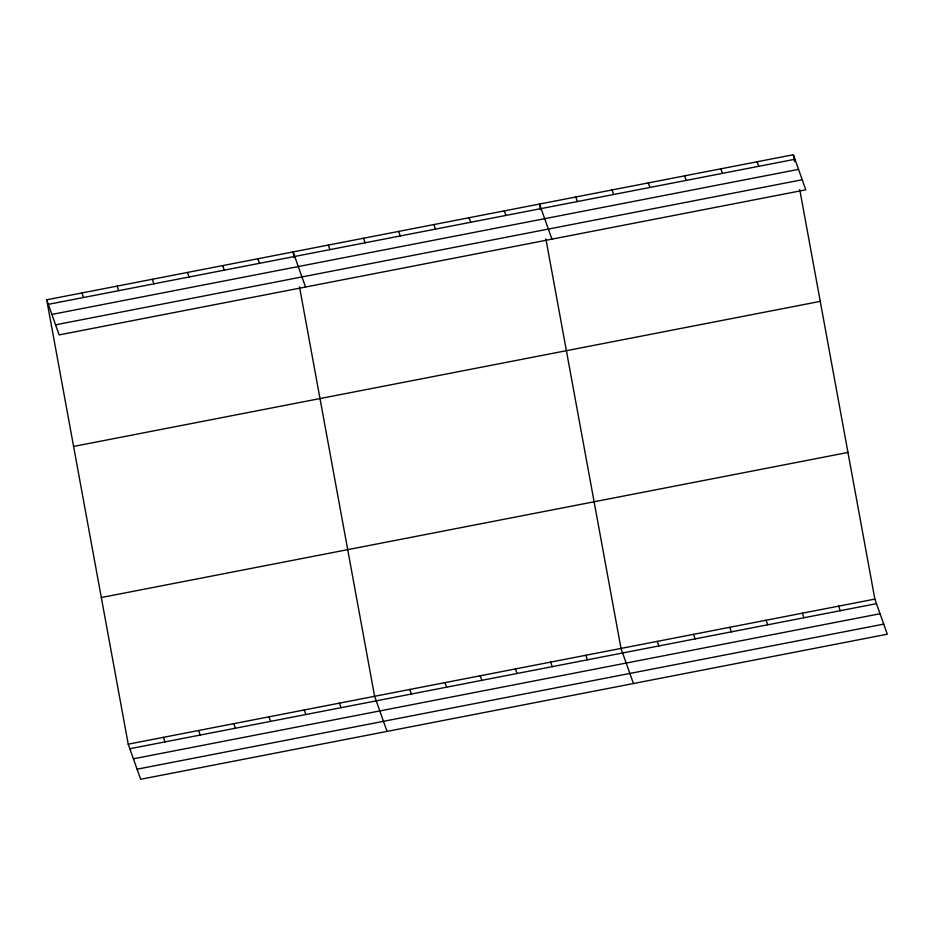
<?xml version="1.0" encoding="UTF-8"?>
<svg xmlns="http://www.w3.org/2000/svg" width="934" height="934" viewBox="0 0 934 934"><rect width="100%" height="100%" fill="white"/><g stroke="black" fill="none" stroke-linecap="round" stroke-linejoin="round"><path stroke-width="1.4" d="M46.7 299.791L793.351 154.729L805.785 189.824L59.134 334.897L46.7 299.791L128.215 744.176L140.649 779.271L887.3 634.209L874.866 599.103L799.761 189.637M48.311 304.344L794.962 159.27M51.884 314.431L798.535 169.358M55.561 324.822L802.213 179.748M73.599 446.44L820.25 301.367M101.316 597.527L847.967 452.453M128.215 744.176L874.866 599.103M129.826 748.729L876.477 603.656M133.399 758.805L880.05 613.731M137.076 769.196L883.727 624.122M757.089 161.769L758.7 166.322M720.826 168.82L722.437 173.362M838.604 606.143L840.215 610.696M684.552 175.861L686.163 180.414M802.341 613.194L803.952 617.748M648.289 182.912L649.901 187.465M766.067 620.234L767.678 624.788M612.027 189.952L613.638 194.505M729.804 627.286L731.415 631.839M575.753 197.004L577.364 201.557M693.542 634.338L695.153 638.879M551.924 239.151L539.49 204.044L540.517 209.636M657.267 641.378L658.89 645.931M504.29 210.886L505.901 215.439M469.09 217.727L470.701 222.28M633.439 683.525L621.005 648.429L545.9 238.964M433.89 224.569L435.501 229.122M585.805 655.259L587.416 659.813M398.69 231.41L400.301 235.952M550.605 662.101L552.216 666.654M363.489 238.24L365.101 242.793M515.405 668.942L517.016 673.496M328.289 245.082L329.912 249.635M480.204 675.784L481.816 680.337M305.523 287.03L293.101 251.923L294.117 257.504M445.004 682.626L446.627 687.167M257.901 258.765L259.512 263.318M409.816 689.455L411.427 694.009M222.701 265.595L224.312 270.148M387.038 731.404L374.616 696.297L299.499 286.831M187.5 272.436L189.112 276.989M339.416 703.139L341.027 707.692M152.3 279.278L153.912 283.831M304.215 709.98L305.827 714.533M117.1 286.119L118.711 290.672M269.015 716.822L270.627 721.363M81.9 292.961L83.511 297.502M233.815 723.652L235.426 728.205M198.615 730.493L200.226 735.046M163.415 737.335L165.026 741.888M793.351 154.729L794.636 161.71"/></g></svg>
